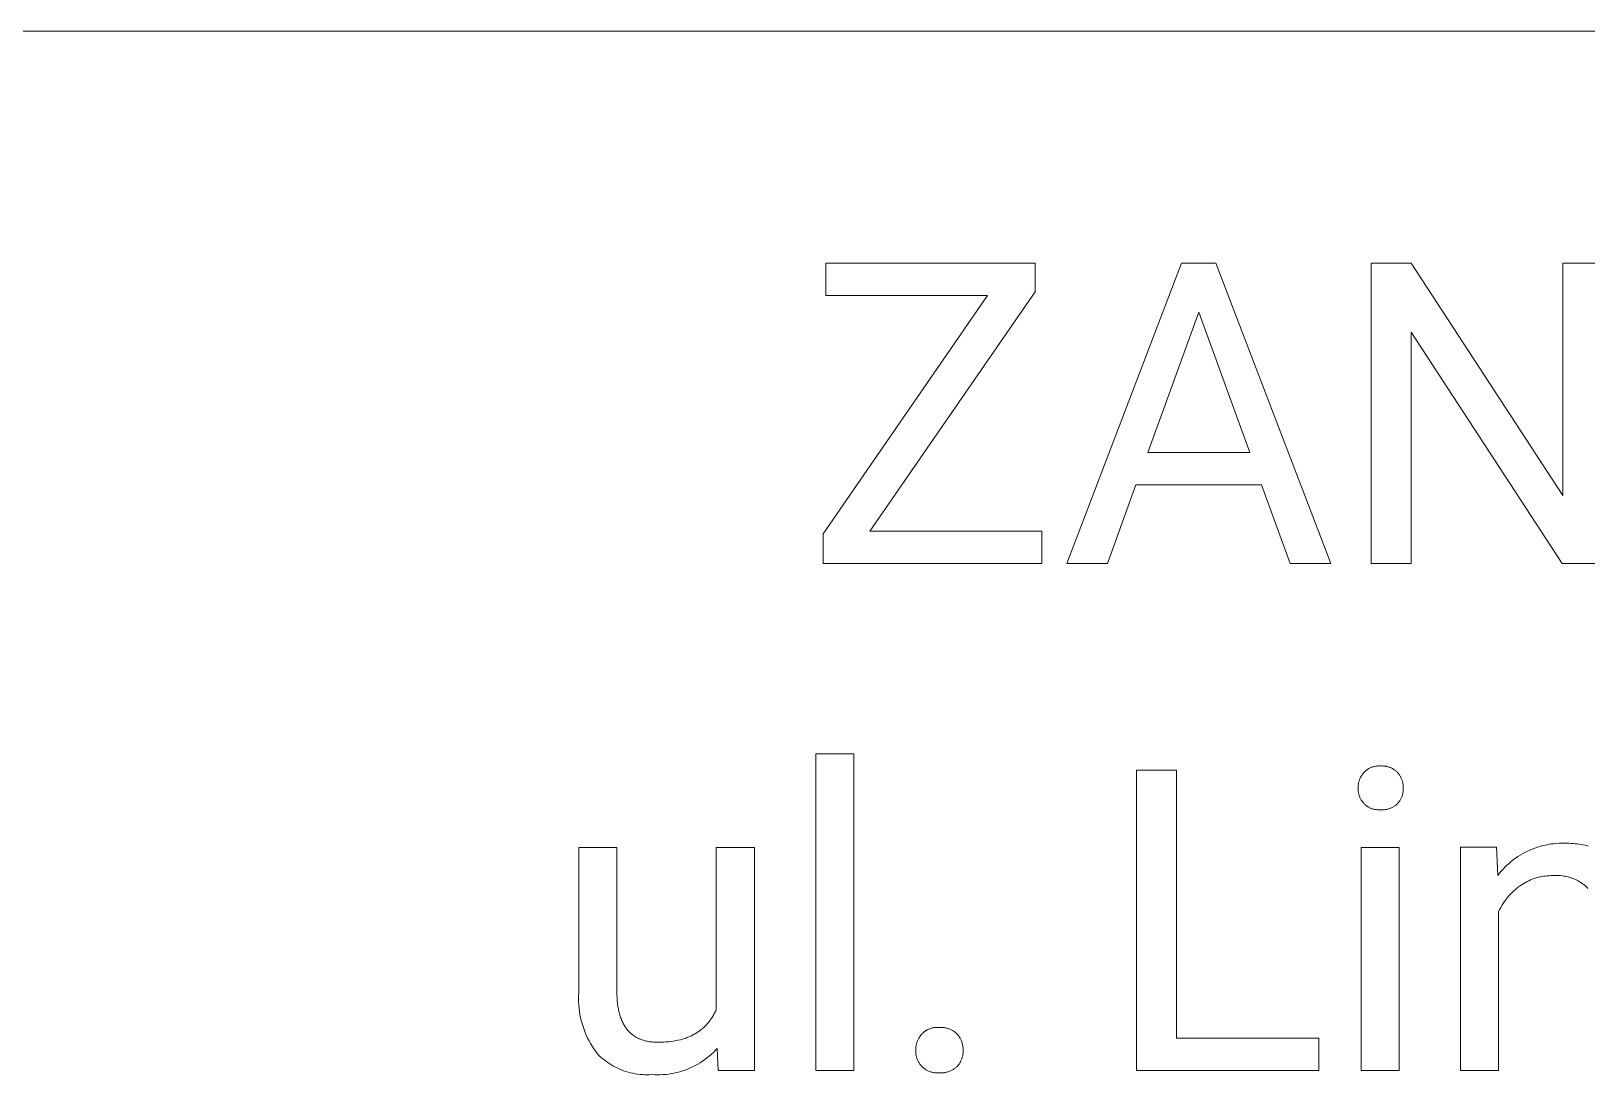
# Model space of a CAD drawing. Header units: millimetres. Extents: x 373 to 3451, y -552 to 1598.
# Drawn here: x 2426.5 to 2577.5, y -309.1 to -207.9 of the extents above; entities that cross this region are included whole.
import ezdxf

# ---------------------------------------------------------------- set-up
doc = ezdxf.new("R2010")
doc.units = ezdxf.units.MM
doc.header["$MEASUREMENT"] = 0
doc.layers.add('Domyślny', color=7, linetype='Continuous', true_color=0x000000)

msp = doc.modelspace()

# ---------------------------------------------------------------- linework, layer by layer
at = {"layer": 'Domyślny', "color": 18, "lineweight": 15, "true_color": 0x000000}
for p, q in [((3447.83, -207.87), (2287.65, -207.87)), ((2503.59, -233.52), (2503.59, -230.38)), ((2503.59, -230.38), (2523.9, -230.38)), ((2523.9, -230.38), (2523.9, -233.17)), ((2526.97, -259.52), (2538.1, -230.37)), ((2538.1, -230.37), (2541.46, -230.37)), ((2541.46, -230.37), (2552.61, -259.52)), ((2556.53, -259.52), (2556.53, -230.37)), ((2556.53, -230.37), (2560.39, -230.37)), ((2560.39, -230.37), (2575.11, -252.93)), ((2575.11, -252.93), (2575.11, -230.37)), ((2575.11, -230.37), (2578.94, -230.37)), ((2503.33, -256.63), (2519.3, -233.52)), ((2519.3, -233.52), (2503.59, -233.52)), ((2523.9, -233.17), (2507.87, -256.38)), ((2539.78, -235.12), (2534.84, -248.75)), ((2544.75, -248.75), (2539.78, -235.12)), ((2575.07, -259.52), (2560.39, -237.06)), ((2560.39, -237.06), (2560.39, -259.52)), ((2534.84, -248.75), (2544.75, -248.75)), ((2533.68, -251.9), (2530.93, -259.52)), ((2545.89, -251.9), (2533.68, -251.9)), ((2548.67, -259.52), (2545.89, -251.9)), ((2503.33, -259.52), (2503.33, -256.63)), ((2507.87, -256.38), (2524.55, -256.38)), ((2524.55, -256.38), (2524.55, -259.52)), ((2524.55, -259.52), (2503.33, -259.52)), ((2530.93, -259.52), (2526.97, -259.52)), ((2552.61, -259.52), (2548.67, -259.52)), ((2560.39, -259.52), (2556.53, -259.52)), ((2578.94, -259.52), (2575.07, -259.52)), ((2502.61, -308.71), (2502.61, -277.97)), ((2502.61, -277.97), (2506.31, -277.97)), ((2506.31, -277.97), (2506.31, -308.71)), ((2556.43, -279.35), (2556.49, -279.32)), ((2556.49, -279.32), (2556.56, -279.29)), ((2556.56, -279.29), (2556.62, -279.27)), ((2556.62, -279.27), (2556.69, -279.25)), ((2556.69, -279.25), (2556.75, -279.23)), ((2556.75, -279.23), (2556.82, -279.21)), ((2556.82, -279.21), (2556.89, -279.2)), ((2556.89, -279.2), (2556.96, -279.19)), ((2556.96, -279.19), (2557.03, -279.18)), ((2557.03, -279.18), (2557.09, -279.17)), ((2557.09, -279.17), (2557.16, -279.16)), ((2557.16, -279.16), (2557.23, -279.16)), ((2557.23, -279.16), (2557.3, -279.16)), ((2557.3, -279.16), (2557.37, -279.16)), ((2557.37, -279.16), (2557.44, -279.17)), ((2557.44, -279.17), (2557.51, -279.16)), ((2557.51, -279.16), (2557.58, -279.16)), ((2557.58, -279.16), (2557.65, -279.16)), ((2557.65, -279.16), (2557.72, -279.17)), ((2557.72, -279.17), (2557.79, -279.17)), ((2557.79, -279.17), (2557.86, -279.18)), ((2557.86, -279.18), (2557.93, -279.19)), ((2557.93, -279.19), (2557.99, -279.2)), ((2557.99, -279.2), (2558.06, -279.22)), ((2558.06, -279.22), (2558.13, -279.23)), ((2558.13, -279.23), (2558.2, -279.25)), ((2558.2, -279.25), (2558.26, -279.27)), ((2558.26, -279.27), (2558.33, -279.3)), ((2558.33, -279.3), (2558.39, -279.32)), ((2558.39, -279.32), (2558.46, -279.35)), ((2533.76, -308.72), (2533.76, -279.57)), ((2533.76, -279.57), (2537.62, -279.57)), ((2537.62, -279.57), (2537.62, -305.57)), ((2555.29, -280.88), (2555.3, -280.81)), ((2555.3, -280.81), (2555.32, -280.74)), ((2555.32, -280.74), (2555.33, -280.67)), ((2555.33, -280.67), (2555.36, -280.6)), ((2555.36, -280.6), (2555.38, -280.53)), ((2555.38, -280.53), (2555.4, -280.46)), ((2555.4, -280.46), (2555.43, -280.4)), ((2555.43, -280.4), (2555.46, -280.33)), ((2555.46, -280.33), (2555.49, -280.26)), ((2555.49, -280.26), (2555.53, -280.2)), ((2555.53, -280.2), (2555.56, -280.14)), ((2555.56, -280.14), (2555.6, -280.08)), ((2555.6, -280.08), (2555.64, -280.02)), ((2555.64, -280.02), (2555.68, -279.96)), ((2555.68, -279.96), (2555.73, -279.9)), ((2555.73, -279.9), (2555.77, -279.85)), ((2555.77, -279.85), (2555.82, -279.79)), ((2555.82, -279.79), (2555.87, -279.74)), ((2555.87, -279.74), (2555.92, -279.69)), ((2555.92, -279.69), (2555.97, -279.65)), ((2555.97, -279.65), (2556.02, -279.6)), ((2556.02, -279.6), (2556.08, -279.56)), ((2556.08, -279.56), (2556.13, -279.52)), ((2556.13, -279.52), (2556.19, -279.48)), ((2556.19, -279.48), (2556.25, -279.45)), ((2556.25, -279.45), (2556.31, -279.41)), ((2556.31, -279.41), (2556.37, -279.38)), ((2556.37, -279.38), (2556.43, -279.35)), ((2558.46, -279.35), (2558.52, -279.38)), ((2558.52, -279.38), (2558.58, -279.41)), ((2558.58, -279.41), (2558.64, -279.45)), ((2558.64, -279.45), (2558.7, -279.48)), ((2558.7, -279.48), (2558.76, -279.52)), ((2558.76, -279.52), (2558.82, -279.56)), ((2558.82, -279.56), (2558.87, -279.61)), ((2558.87, -279.61), (2558.93, -279.65)), ((2558.93, -279.65), (2558.98, -279.7)), ((2558.98, -279.7), (2559.03, -279.74)), ((2559.03, -279.74), (2559.08, -279.79)), ((2559.08, -279.79), (2559.13, -279.85)), ((2559.13, -279.85), (2559.17, -279.9)), ((2559.17, -279.9), (2559.22, -279.96)), ((2559.22, -279.96), (2559.26, -280.02)), ((2559.26, -280.02), (2559.3, -280.08)), ((2559.3, -280.08), (2559.34, -280.14)), ((2559.34, -280.14), (2559.37, -280.2)), ((2559.37, -280.2), (2559.41, -280.26)), ((2559.41, -280.26), (2559.44, -280.33)), ((2559.44, -280.33), (2559.47, -280.4)), ((2559.47, -280.4), (2559.5, -280.46)), ((2559.5, -280.46), (2559.52, -280.53)), ((2559.52, -280.53), (2559.54, -280.6)), ((2559.54, -280.6), (2559.56, -280.67)), ((2559.56, -280.67), (2559.58, -280.74)), ((2559.58, -280.74), (2559.6, -280.81)), ((2559.6, -280.81), (2559.61, -280.88)), ((2555.25, -281.38), (2555.26, -281.31)), ((2555.26, -281.45), (2555.25, -281.38)), ((2555.26, -281.09), (2555.27, -281.02)), ((2555.26, -281.16), (2555.26, -281.09)), ((2555.26, -281.24), (2555.26, -281.16)), ((2555.26, -281.31), (2555.26, -281.24)), ((2555.26, -281.52), (2555.26, -281.45)), ((2555.27, -281.59), (2555.26, -281.52)), ((2555.27, -281.02), (2555.28, -280.95)), ((2555.27, -281.66), (2555.27, -281.59)), ((2555.29, -281.74), (2555.27, -281.66)), ((2555.28, -280.95), (2555.29, -280.88)), ((2555.3, -281.81), (2555.29, -281.74)), ((2555.31, -281.88), (2555.3, -281.81)), ((2555.33, -281.94), (2555.31, -281.88)), ((2555.35, -282.01), (2555.33, -281.94)), ((2555.38, -282.08), (2555.35, -282.01)), ((2555.4, -282.15), (2555.38, -282.08)), ((2555.43, -282.21), (2555.4, -282.15)), ((2555.46, -282.28), (2555.43, -282.21)), ((2555.49, -282.34), (2555.46, -282.28)), ((2555.52, -282.4), (2555.49, -282.34)), ((2559.41, -282.34), (2559.37, -282.4)), ((2559.44, -282.28), (2559.41, -282.34)), ((2559.47, -282.21), (2559.44, -282.28)), ((2559.5, -282.15), (2559.47, -282.21)), ((2559.52, -282.08), (2559.5, -282.15)), ((2559.55, -282.01), (2559.52, -282.08)), ((2559.57, -281.94), (2559.55, -282.01)), ((2559.58, -281.88), (2559.57, -281.94)), ((2559.6, -281.81), (2559.58, -281.88)), ((2559.61, -281.74), (2559.6, -281.81)), ((2559.61, -280.88), (2559.62, -280.95)), ((2559.62, -281.66), (2559.61, -281.74)), ((2559.62, -280.95), (2559.63, -281.02)), ((2559.63, -281.59), (2559.62, -281.66)), ((2559.63, -281.02), (2559.64, -281.09)), ((2559.64, -281.52), (2559.63, -281.59)), ((2559.64, -281.09), (2559.64, -281.16)), ((2559.64, -281.16), (2559.64, -281.24)), ((2559.64, -281.24), (2559.64, -281.31)), ((2559.64, -281.31), (2559.64, -281.38)), ((2559.64, -281.38), (2559.64, -281.45)), ((2559.64, -281.45), (2559.64, -281.52)), ((2555.56, -282.47), (2555.52, -282.4)), ((2555.6, -282.53), (2555.56, -282.47)), ((2555.64, -282.58), (2555.6, -282.53)), ((2555.68, -282.64), (2555.64, -282.58)), ((2555.73, -282.7), (2555.68, -282.64)), ((2555.77, -282.75), (2555.73, -282.7)), ((2555.82, -282.81), (2555.77, -282.75)), ((2555.87, -282.85), (2555.82, -282.81)), ((2555.92, -282.9), (2555.87, -282.85)), ((2555.97, -282.95), (2555.92, -282.9)), ((2556.02, -282.99), (2555.97, -282.95)), ((2556.08, -283.03), (2556.02, -282.99)), ((2556.14, -283.07), (2556.08, -283.03)), ((2556.19, -283.11), (2556.14, -283.07)), ((2556.25, -283.14), (2556.19, -283.11)), ((2556.31, -283.18), (2556.25, -283.14)), ((2556.37, -283.21), (2556.31, -283.18)), ((2556.43, -283.24), (2556.37, -283.21)), ((2556.5, -283.26), (2556.43, -283.24)), ((2556.56, -283.29), (2556.5, -283.26)), ((2556.63, -283.31), (2556.56, -283.29)), ((2556.69, -283.33), (2556.63, -283.31)), ((2556.76, -283.35), (2556.69, -283.33)), ((2556.82, -283.37), (2556.76, -283.35)), ((2556.89, -283.38), (2556.82, -283.37)), ((2556.96, -283.39), (2556.89, -283.38)), ((2557.03, -283.4), (2556.96, -283.39)), ((2557.1, -283.41), (2557.03, -283.4)), ((2557.16, -283.41), (2557.1, -283.41)), ((2557.23, -283.42), (2557.16, -283.41)), ((2557.3, -283.42), (2557.23, -283.42)), ((2557.37, -283.41), (2557.3, -283.42)), ((2557.44, -283.41), (2557.37, -283.41)), ((2557.51, -283.41), (2557.44, -283.41)), ((2557.58, -283.42), (2557.51, -283.41)), ((2557.66, -283.42), (2557.58, -283.42)), ((2557.73, -283.41), (2557.66, -283.42)), ((2557.8, -283.41), (2557.73, -283.41)), ((2557.87, -283.4), (2557.8, -283.41)), ((2557.94, -283.39), (2557.87, -283.4)), ((2558.01, -283.37), (2557.94, -283.39)), ((2558.08, -283.36), (2558.01, -283.37)), ((2558.15, -283.34), (2558.08, -283.36)), ((2558.22, -283.32), (2558.15, -283.34)), ((2558.29, -283.3), (2558.22, -283.32)), ((2558.36, -283.27), (2558.29, -283.3)), ((2558.43, -283.25), (2558.36, -283.27)), ((2558.49, -283.22), (2558.43, -283.25)), ((2558.56, -283.19), (2558.49, -283.22)), ((2558.62, -283.15), (2558.56, -283.19)), ((2558.68, -283.12), (2558.62, -283.15)), ((2558.74, -283.08), (2558.68, -283.12)), ((2558.8, -283.04), (2558.74, -283.08)), ((2558.86, -282.99), (2558.8, -283.04)), ((2558.92, -282.95), (2558.86, -282.99)), ((2558.97, -282.9), (2558.92, -282.95)), ((2559.03, -282.86), (2558.97, -282.9)), ((2559.08, -282.81), (2559.03, -282.86)), ((2559.13, -282.75), (2559.08, -282.81)), ((2559.17, -282.7), (2559.13, -282.75)), ((2559.22, -282.64), (2559.17, -282.7)), ((2559.26, -282.58), (2559.22, -282.64)), ((2559.3, -282.53), (2559.26, -282.58)), ((2559.34, -282.47), (2559.3, -282.53)), ((2559.37, -282.4), (2559.34, -282.47)), ((2573.18, -286.89), (2573.44, -286.83)), ((2573.44, -286.83), (2573.7, -286.78)), ((2573.7, -286.78), (2573.97, -286.73)), ((2573.97, -286.73), (2574.23, -286.7)), ((2574.23, -286.7), (2574.5, -286.67)), ((2574.5, -286.67), (2574.76, -286.66)), ((2574.76, -286.66), (2575.03, -286.65)), ((2575.03, -286.65), (2575.3, -286.65)), ((2575.3, -286.65), (2575.51, -286.66)), ((2575.51, -286.66), (2575.72, -286.66)), ((2575.72, -286.66), (2575.93, -286.67)), ((2575.93, -286.67), (2576.13, -286.68)), ((2576.13, -286.68), (2576.33, -286.7)), ((2576.33, -286.7), (2576.52, -286.72)), ((2576.52, -286.72), (2576.72, -286.75)), ((2576.72, -286.75), (2576.91, -286.77)), ((2576.91, -286.77), (2577.09, -286.81)), ((2577.09, -286.81), (2577.28, -286.84)), ((2577.28, -286.84), (2577.46, -286.88)), ((2577.46, -286.88), (2577.63, -286.93)), ((2479.61, -301.15), (2479.61, -287.06)), ((2479.61, -287.06), (2483.31, -287.06)), ((2483.31, -287.06), (2483.31, -301.05)), ((2492.96, -302.81), (2492.96, -287.06)), ((2492.96, -287.06), (2496.67, -287.06)), ((2496.67, -287.06), (2496.67, -308.71)), ((2555.55, -308.71), (2555.55, -287.06)), ((2555.55, -287.06), (2559.25, -287.06)), ((2559.25, -287.06), (2559.25, -308.71)), ((2565.18, -308.71), (2565.18, -287.05)), ((2565.18, -287.05), (2568.69, -287.05)), ((2568.69, -287.05), (2568.81, -289.78)), ((2570.1, -288.44), (2570.31, -288.27)), ((2570.31, -288.27), (2570.53, -288.11)), ((2570.53, -288.11), (2570.75, -287.96)), ((2570.75, -287.96), (2570.97, -287.82)), ((2570.97, -287.82), (2571.2, -287.68)), ((2571.2, -287.68), (2571.44, -287.55)), ((2571.44, -287.55), (2571.68, -287.43)), ((2571.68, -287.43), (2571.92, -287.32)), ((2571.92, -287.32), (2572.16, -287.22)), ((2572.16, -287.22), (2572.41, -287.12)), ((2572.41, -287.12), (2572.67, -287.04)), ((2572.67, -287.04), (2572.92, -286.96)), ((2572.92, -286.96), (2573.18, -286.89)), ((2568.81, -289.78), (2568.97, -289.57)), ((2568.97, -289.57), (2569.15, -289.36)), ((2569.15, -289.36), (2569.32, -289.17)), ((2569.32, -289.17), (2569.51, -288.97)), ((2569.51, -288.97), (2569.7, -288.79)), ((2569.7, -288.79), (2569.9, -288.61)), ((2569.9, -288.61), (2570.1, -288.44)), ((2573.06, -289.89), (2572.88, -289.93)), ((2573.24, -289.86), (2573.06, -289.89)), ((2573.43, -289.84), (2573.24, -289.86)), ((2573.61, -289.82), (2573.43, -289.84)), ((2573.8, -289.81), (2573.61, -289.82)), ((2573.98, -289.8), (2573.8, -289.81)), ((2574.17, -289.8), (2573.98, -289.8)), ((2574.32, -289.79), (2574.17, -289.8)), ((2574.47, -289.79), (2574.32, -289.79)), ((2574.61, -289.79), (2574.47, -289.79)), ((2574.76, -289.79), (2574.61, -289.79)), ((2574.91, -289.8), (2574.76, -289.79)), ((2575.06, -289.82), (2574.91, -289.8)), ((2575.21, -289.84), (2575.06, -289.82)), ((2575.35, -289.86), (2575.21, -289.84)), ((2575.5, -289.89), (2575.35, -289.86)), ((2575.64, -289.93), (2575.5, -289.89)), ((2570.33, -291.32), (2570.17, -291.47)), ((2570.49, -291.17), (2570.33, -291.32)), ((2570.66, -291.02), (2570.49, -291.17)), ((2570.83, -290.89), (2570.66, -291.02)), ((2571.01, -290.75), (2570.83, -290.89)), ((2571.17, -290.65), (2571.01, -290.75)), ((2571.33, -290.55), (2571.17, -290.65)), ((2571.49, -290.46), (2571.33, -290.55)), ((2571.65, -290.37), (2571.49, -290.46)), ((2571.82, -290.29), (2571.65, -290.37)), ((2571.99, -290.22), (2571.82, -290.29)), ((2572.16, -290.15), (2571.99, -290.22)), ((2572.34, -290.08), (2572.16, -290.15)), ((2572.52, -290.03), (2572.34, -290.08)), ((2572.69, -289.98), (2572.52, -290.03)), ((2572.88, -289.93), (2572.69, -289.98)), ((2575.78, -289.97), (2575.64, -289.93)), ((2575.93, -290.02), (2575.78, -289.97)), ((2576.07, -290.07), (2575.93, -290.02)), ((2576.2, -290.12), (2576.07, -290.07)), ((2576.34, -290.18), (2576.2, -290.12)), ((2576.47, -290.25), (2576.34, -290.18)), ((2576.6, -290.31), (2576.47, -290.25)), ((2576.73, -290.39), (2576.6, -290.31)), ((2576.86, -290.47), (2576.73, -290.39)), ((2576.98, -290.55), (2576.86, -290.47)), ((2577.11, -290.63), (2576.98, -290.55)), ((2577.22, -290.72), (2577.11, -290.63)), ((2577.34, -290.82), (2577.22, -290.72)), ((2577.45, -290.92), (2577.34, -290.82)), ((2577.55, -291.05), (2577.45, -290.92)), ((2569.1, -292.88), (2568.99, -293.08)), ((2569.21, -292.69), (2569.1, -292.88)), ((2569.33, -292.5), (2569.21, -292.69)), ((2569.45, -292.32), (2569.33, -292.5)), ((2569.58, -292.14), (2569.45, -292.32)), ((2569.72, -291.97), (2569.58, -292.14)), ((2569.86, -291.8), (2569.72, -291.97)), ((2570.01, -291.63), (2569.86, -291.8)), ((2570.17, -291.47), (2570.01, -291.63)), ((2568.99, -293.08), (2568.89, -293.27)), ((2568.89, -293.27), (2568.89, -308.71)), ((2479.59, -301.76), (2479.6, -301.45)), ((2479.6, -302.06), (2479.59, -301.76)), ((2479.6, -301.45), (2479.61, -301.15)), ((2483.31, -301.05), (2483.32, -301.35)), ((2483.32, -301.35), (2483.33, -301.64)), ((2483.33, -301.64), (2483.35, -301.93)), ((2483.35, -301.93), (2483.38, -302.2)), ((2479.62, -302.36), (2479.6, -302.06)), ((2479.64, -302.66), (2479.62, -302.36)), ((2479.68, -302.96), (2479.64, -302.66)), ((2479.73, -303.26), (2479.68, -302.96)), ((2479.79, -303.56), (2479.73, -303.26)), ((2483.38, -302.2), (2483.41, -302.46)), ((2483.41, -302.46), (2483.43, -302.59)), ((2483.43, -302.59), (2483.46, -302.72)), ((2483.46, -302.72), (2483.48, -302.84)), ((2483.48, -302.84), (2483.51, -302.96)), ((2483.51, -302.96), (2483.54, -303.08)), ((2483.54, -303.08), (2483.57, -303.2)), ((2483.57, -303.2), (2483.6, -303.31)), ((2483.6, -303.31), (2483.63, -303.42)), ((2483.63, -303.42), (2483.67, -303.53)), ((2492.56, -303.55), (2492.62, -303.46)), ((2492.62, -303.46), (2492.67, -303.37)), ((2492.67, -303.37), (2492.72, -303.28)), ((2492.72, -303.28), (2492.77, -303.19)), ((2492.77, -303.19), (2492.82, -303.1)), ((2492.82, -303.1), (2492.87, -303)), ((2492.87, -303), (2492.91, -302.91)), ((2492.91, -302.91), (2492.96, -302.81)), ((2479.86, -303.86), (2479.79, -303.56)), ((2479.94, -304.15), (2479.86, -303.86)), ((2480.03, -304.44), (2479.94, -304.15)), ((2480.13, -304.73), (2480.03, -304.44)), ((2480.23, -305.01), (2480.13, -304.73)), ((2483.67, -303.53), (2483.71, -303.64)), ((2483.71, -303.64), (2483.75, -303.74)), ((2483.75, -303.74), (2483.79, -303.85)), ((2483.79, -303.85), (2483.83, -303.95)), ((2483.83, -303.95), (2483.88, -304.04)), ((2483.88, -304.04), (2483.93, -304.14)), ((2483.93, -304.14), (2483.98, -304.23)), ((2483.98, -304.23), (2484.03, -304.32)), ((2484.03, -304.32), (2484.08, -304.41)), ((2484.08, -304.41), (2484.14, -304.49)), ((2484.14, -304.49), (2484.2, -304.58)), ((2484.2, -304.58), (2484.26, -304.66)), ((2484.26, -304.66), (2484.32, -304.74)), ((2484.32, -304.74), (2484.38, -304.81)), ((2484.38, -304.81), (2484.45, -304.88)), ((2484.45, -304.88), (2484.51, -304.96)), ((2484.51, -304.96), (2484.58, -305.02)), ((2491.11, -305.02), (2491.19, -304.97)), ((2491.19, -304.97), (2491.27, -304.91)), ((2491.27, -304.91), (2491.35, -304.85)), ((2491.35, -304.85), (2491.43, -304.79)), ((2491.43, -304.79), (2491.51, -304.73)), ((2491.51, -304.73), (2491.59, -304.67)), ((2491.59, -304.67), (2491.66, -304.6)), ((2491.66, -304.6), (2491.74, -304.54)), ((2491.74, -304.54), (2491.81, -304.47)), ((2491.81, -304.47), (2491.88, -304.4)), ((2491.88, -304.4), (2491.95, -304.33)), ((2491.95, -304.33), (2492.02, -304.26)), ((2492.02, -304.26), (2492.08, -304.19)), ((2492.08, -304.19), (2492.15, -304.11)), ((2492.15, -304.11), (2492.21, -304.04)), ((2492.21, -304.04), (2492.27, -303.96)), ((2492.27, -303.96), (2492.33, -303.88)), ((2492.33, -303.88), (2492.39, -303.8)), ((2492.39, -303.8), (2492.45, -303.72)), ((2492.45, -303.72), (2492.51, -303.63)), ((2492.51, -303.63), (2492.56, -303.55)), ((2513.07, -305.02), (2513.13, -304.97)), ((2513.13, -304.97), (2513.19, -304.93)), ((2513.19, -304.93), (2513.25, -304.89)), ((2513.25, -304.89), (2513.31, -304.84)), ((2513.31, -304.84), (2513.38, -304.81)), ((2513.38, -304.81), (2513.44, -304.77)), ((2513.44, -304.77), (2513.51, -304.74)), ((2513.51, -304.74), (2513.58, -304.7)), ((2513.58, -304.7), (2513.65, -304.68)), ((2513.65, -304.68), (2513.72, -304.65)), ((2513.72, -304.65), (2513.79, -304.62)), ((2513.79, -304.62), (2513.86, -304.6)), ((2513.86, -304.6), (2513.93, -304.58)), ((2513.93, -304.58), (2514.01, -304.57)), ((2514.01, -304.57), (2514.08, -304.55)), ((2514.08, -304.55), (2514.15, -304.54)), ((2514.15, -304.54), (2514.23, -304.53)), ((2514.23, -304.53), (2514.3, -304.53)), ((2514.3, -304.53), (2514.38, -304.52)), ((2514.38, -304.52), (2514.45, -304.52)), ((2514.45, -304.52), (2514.53, -304.52)), ((2514.53, -304.52), (2514.6, -304.53)), ((2514.6, -304.53), (2514.68, -304.52)), ((2514.68, -304.52), (2514.76, -304.52)), ((2514.76, -304.52), (2514.84, -304.52)), ((2514.84, -304.52), (2514.92, -304.53)), ((2514.92, -304.53), (2515, -304.54)), ((2515, -304.54), (2515.08, -304.55)), ((2515.08, -304.55), (2515.16, -304.56)), ((2515.16, -304.56), (2515.24, -304.58)), ((2515.24, -304.58), (2515.31, -304.59)), ((2515.31, -304.59), (2515.39, -304.62)), ((2515.39, -304.62), (2515.47, -304.64)), ((2515.47, -304.64), (2515.54, -304.67)), ((2515.54, -304.67), (2515.62, -304.7)), ((2515.62, -304.7), (2515.69, -304.73)), ((2515.69, -304.73), (2515.76, -304.76)), ((2515.76, -304.76), (2515.83, -304.8)), ((2515.83, -304.8), (2515.9, -304.84)), ((2515.9, -304.84), (2515.97, -304.88)), ((2515.97, -304.88), (2516.04, -304.92)), ((2516.04, -304.92), (2516.1, -304.97)), ((2516.1, -304.97), (2516.17, -305.02)), ((2480.35, -305.29), (2480.23, -305.01)), ((2480.48, -305.56), (2480.35, -305.29)), ((2480.62, -305.83), (2480.48, -305.56)), ((2480.77, -306.1), (2480.62, -305.83)), ((2480.93, -306.36), (2480.77, -306.1)), ((2481.09, -306.61), (2480.93, -306.36)), ((2484.58, -305.02), (2484.65, -305.09)), ((2484.65, -305.09), (2484.73, -305.15)), ((2484.73, -305.15), (2484.8, -305.21)), ((2484.8, -305.21), (2484.88, -305.27)), ((2484.88, -305.27), (2484.96, -305.33)), ((2484.96, -305.33), (2485.04, -305.38)), ((2485.04, -305.38), (2485.12, -305.44)), ((2485.12, -305.44), (2485.21, -305.49)), ((2485.21, -305.49), (2485.3, -305.53)), ((2485.3, -305.53), (2485.38, -305.58)), ((2485.38, -305.58), (2485.47, -305.62)), ((2485.47, -305.62), (2485.57, -305.66)), ((2485.57, -305.66), (2485.66, -305.7)), ((2485.66, -305.7), (2485.76, -305.73)), ((2485.76, -305.73), (2485.86, -305.76)), ((2485.86, -305.76), (2485.96, -305.79)), ((2485.96, -305.79), (2486.06, -305.82)), ((2486.06, -305.82), (2486.16, -305.85)), ((2486.16, -305.85), (2486.27, -305.87)), ((2486.27, -305.87), (2486.38, -305.89)), ((2486.38, -305.89), (2486.49, -305.91)), ((2486.49, -305.91), (2486.6, -305.92)), ((2486.6, -305.92), (2486.71, -305.94)), ((2486.71, -305.94), (2486.83, -305.95)), ((2486.83, -305.95), (2486.95, -305.95)), ((2486.95, -305.95), (2487.07, -305.96)), ((2487.07, -305.96), (2487.19, -305.96)), ((2487.19, -305.96), (2487.31, -305.97)), ((2487.31, -305.97), (2487.57, -305.96)), ((2487.57, -305.96), (2487.83, -305.95)), ((2487.83, -305.95), (2488.08, -305.94)), ((2488.08, -305.94), (2488.33, -305.92)), ((2488.33, -305.92), (2488.57, -305.89)), ((2488.57, -305.89), (2488.81, -305.85)), ((2488.81, -305.85), (2489.04, -305.81)), ((2489.04, -305.81), (2489.26, -305.77)), ((2489.26, -305.77), (2489.48, -305.72)), ((2489.48, -305.72), (2489.69, -305.66)), ((2489.69, -305.66), (2489.9, -305.59)), ((2489.9, -305.59), (2490, -305.56)), ((2490, -305.56), (2490.1, -305.52)), ((2490.1, -305.52), (2490.2, -305.48)), ((2490.2, -305.48), (2490.3, -305.44)), ((2490.3, -305.44), (2490.39, -305.4)), ((2490.39, -305.4), (2490.49, -305.36)), ((2490.49, -305.36), (2490.58, -305.32)), ((2490.58, -305.32), (2490.67, -305.27)), ((2490.67, -305.27), (2490.76, -305.22)), ((2490.76, -305.22), (2490.85, -305.18)), ((2490.85, -305.18), (2490.94, -305.13)), ((2490.94, -305.13), (2491.02, -305.07)), ((2491.02, -305.07), (2491.11, -305.02)), ((2512.32, -306.53), (2512.33, -306.45)), ((2512.33, -306.45), (2512.34, -306.38)), ((2512.34, -306.38), (2512.35, -306.3)), ((2512.35, -306.3), (2512.37, -306.22)), ((2512.37, -306.22), (2512.39, -306.14)), ((2512.39, -306.14), (2512.41, -306.07)), ((2512.41, -306.07), (2512.43, -305.99)), ((2512.43, -305.99), (2512.46, -305.92)), ((2512.46, -305.92), (2512.49, -305.84)), ((2512.49, -305.84), (2512.52, -305.77)), ((2512.52, -305.77), (2512.55, -305.7)), ((2512.55, -305.7), (2512.59, -305.63)), ((2512.59, -305.63), (2512.63, -305.56)), ((2512.63, -305.56), (2512.67, -305.49)), ((2512.67, -305.49), (2512.71, -305.42)), ((2512.71, -305.42), (2512.75, -305.36)), ((2512.75, -305.36), (2512.8, -305.29)), ((2512.8, -305.29), (2512.85, -305.23)), ((2512.85, -305.23), (2512.9, -305.17)), ((2512.9, -305.17), (2512.96, -305.12)), ((2512.96, -305.12), (2513.01, -305.07)), ((2513.01, -305.07), (2513.07, -305.02)), ((2516.17, -305.02), (2516.23, -305.07)), ((2516.23, -305.07), (2516.29, -305.12)), ((2516.29, -305.12), (2516.35, -305.17)), ((2516.35, -305.17), (2516.4, -305.23)), ((2516.4, -305.23), (2516.45, -305.29)), ((2516.45, -305.29), (2516.49, -305.36)), ((2516.49, -305.36), (2516.54, -305.42)), ((2516.54, -305.42), (2516.58, -305.49)), ((2516.58, -305.49), (2516.62, -305.56)), ((2516.62, -305.56), (2516.66, -305.63)), ((2516.66, -305.63), (2516.7, -305.7)), ((2516.7, -305.7), (2516.73, -305.77)), ((2516.73, -305.77), (2516.76, -305.84)), ((2516.76, -305.84), (2516.79, -305.92)), ((2516.79, -305.92), (2516.81, -305.99)), ((2516.81, -305.99), (2516.84, -306.07)), ((2516.84, -306.07), (2516.86, -306.14)), ((2516.86, -306.14), (2516.87, -306.22)), ((2516.87, -306.22), (2516.89, -306.3)), ((2516.89, -306.3), (2516.9, -306.38)), ((2516.9, -306.38), (2516.91, -306.46)), ((2516.91, -306.46), (2516.92, -306.53)), ((2537.62, -305.57), (2551.44, -305.57)), ((2551.44, -305.57), (2551.44, -308.72)), ((2481.27, -306.86), (2481.09, -306.61)), ((2481.45, -307.1), (2481.27, -306.86)), ((2481.61, -307.27), (2481.45, -307.1)), ((2481.79, -307.43), (2481.61, -307.27)), ((2481.96, -307.58), (2481.79, -307.43)), ((2482.14, -307.72), (2481.96, -307.58)), ((2482.33, -307.86), (2482.14, -307.72)), ((2482.52, -308), (2482.33, -307.86)), ((2482.72, -308.12), (2482.52, -308)), ((2491.39, -307.96), (2491.16, -308.09)), ((2491.62, -307.81), (2491.39, -307.96)), ((2491.84, -307.65), (2491.62, -307.81)), ((2492.06, -307.49), (2491.84, -307.65)), ((2492.27, -307.32), (2492.06, -307.49)), ((2492.48, -307.14), (2492.27, -307.32)), ((2492.68, -306.96), (2492.48, -307.14)), ((2492.87, -306.77), (2492.68, -306.96)), ((2493.06, -306.57), (2492.87, -306.77)), ((2493.14, -308.71), (2493.06, -306.57)), ((2512.32, -306.61), (2512.32, -306.53)), ((2512.32, -306.69), (2512.32, -306.61)), ((2512.32, -306.77), (2512.32, -306.69)), ((2512.32, -306.84), (2512.32, -306.77)), ((2512.32, -306.92), (2512.32, -306.84)), ((2512.32, -306.99), (2512.32, -306.92)), ((2512.33, -307.06), (2512.32, -306.99)), ((2512.34, -307.14), (2512.33, -307.06)), ((2512.35, -307.21), (2512.34, -307.14)), ((2512.37, -307.28), (2512.35, -307.21)), ((2512.38, -307.35), (2512.37, -307.28)), ((2512.4, -307.42), (2512.38, -307.35)), ((2512.42, -307.49), (2512.4, -307.42)), ((2512.45, -307.56), (2512.42, -307.49)), ((2512.47, -307.63), (2512.45, -307.56)), ((2512.5, -307.7), (2512.47, -307.63)), ((2512.53, -307.77), (2512.5, -307.7)), ((2512.56, -307.83), (2512.53, -307.77)), ((2512.6, -307.9), (2512.56, -307.83)), ((2512.64, -307.96), (2512.6, -307.9)), ((2512.68, -308.02), (2512.64, -307.96)), ((2512.72, -308.08), (2512.68, -308.02)), ((2516.57, -308.02), (2516.53, -308.08)), ((2516.61, -307.96), (2516.57, -308.02)), ((2516.65, -307.9), (2516.61, -307.96)), ((2516.68, -307.83), (2516.65, -307.9)), ((2516.71, -307.77), (2516.68, -307.83)), ((2516.74, -307.7), (2516.71, -307.77)), ((2516.77, -307.63), (2516.74, -307.7)), ((2516.8, -307.56), (2516.77, -307.63)), ((2516.82, -307.49), (2516.8, -307.56)), ((2516.84, -307.42), (2516.82, -307.49)), ((2516.86, -307.35), (2516.84, -307.42)), ((2516.88, -307.28), (2516.86, -307.35)), ((2516.89, -307.21), (2516.88, -307.28)), ((2516.9, -307.14), (2516.89, -307.21)), ((2516.91, -307.06), (2516.9, -307.14)), ((2516.92, -306.99), (2516.91, -307.06)), ((2516.92, -306.53), (2516.92, -306.61)), ((2516.92, -306.61), (2516.92, -306.69)), ((2516.92, -306.69), (2516.92, -306.77)), ((2516.92, -306.77), (2516.92, -306.84)), ((2516.92, -306.84), (2516.92, -306.92)), ((2516.92, -306.92), (2516.92, -306.99)), ((2482.92, -308.24), (2482.72, -308.12)), ((2483.12, -308.35), (2482.92, -308.24)), ((2483.33, -308.46), (2483.12, -308.35)), ((2483.54, -308.56), (2483.33, -308.46)), ((2483.75, -308.65), (2483.54, -308.56)), ((2483.97, -308.73), (2483.75, -308.65)), ((2484.19, -308.8), (2483.97, -308.73)), ((2484.41, -308.87), (2484.19, -308.8)), ((2484.64, -308.93), (2484.41, -308.87)), ((2484.87, -308.98), (2484.64, -308.93)), ((2485.09, -309.03), (2484.87, -308.98)), ((2485.32, -309.06), (2485.09, -309.03)), ((2485.56, -309.09), (2485.32, -309.06)), ((2485.79, -309.11), (2485.56, -309.09)), ((2486.02, -309.12), (2485.79, -309.11)), ((2486.25, -309.13), (2486.02, -309.12)), ((2486.48, -309.12), (2486.25, -309.13)), ((2486.72, -309.11), (2486.48, -309.12)), ((2486.99, -309.13), (2486.72, -309.11)), ((2487.26, -309.13), (2486.99, -309.13)), ((2487.53, -309.13), (2487.26, -309.13)), ((2487.8, -309.11), (2487.53, -309.13)), ((2488.08, -309.09), (2487.8, -309.11)), ((2488.35, -309.06), (2488.08, -309.09)), ((2488.61, -309.01), (2488.35, -309.06)), ((2488.88, -308.96), (2488.61, -309.01)), ((2489.15, -308.9), (2488.88, -308.96)), ((2489.41, -308.83), (2489.15, -308.9)), ((2489.67, -308.75), (2489.41, -308.83)), ((2489.93, -308.66), (2489.67, -308.75)), ((2490.18, -308.57), (2489.93, -308.66)), ((2490.43, -308.46), (2490.18, -308.57)), ((2490.68, -308.35), (2490.43, -308.46)), ((2490.92, -308.23), (2490.68, -308.35)), ((2491.16, -308.09), (2490.92, -308.23)), ((2496.67, -308.71), (2493.14, -308.71)), ((2506.31, -308.71), (2502.61, -308.71)), ((2512.76, -308.14), (2512.72, -308.08)), ((2512.81, -308.2), (2512.76, -308.14)), ((2512.85, -308.25), (2512.81, -308.2)), ((2512.9, -308.31), (2512.85, -308.25)), ((2512.96, -308.36), (2512.9, -308.31)), ((2513.01, -308.41), (2512.96, -308.36)), ((2513.07, -308.46), (2513.01, -308.41)), ((2513.13, -308.5), (2513.07, -308.46)), ((2513.19, -308.55), (2513.13, -308.5)), ((2513.25, -308.59), (2513.19, -308.55)), ((2513.31, -308.63), (2513.25, -308.59)), ((2513.38, -308.67), (2513.31, -308.63)), ((2513.44, -308.7), (2513.38, -308.67)), ((2513.51, -308.74), (2513.44, -308.7)), ((2513.58, -308.77), (2513.51, -308.74)), ((2513.65, -308.8), (2513.58, -308.77)), ((2513.72, -308.82), (2513.65, -308.8)), ((2513.79, -308.84), (2513.72, -308.82)), ((2513.86, -308.87), (2513.79, -308.84)), ((2513.93, -308.88), (2513.86, -308.87)), ((2514.01, -308.9), (2513.93, -308.88)), ((2514.08, -308.91), (2514.01, -308.9)), ((2514.16, -308.92), (2514.08, -308.91)), ((2514.23, -308.93), (2514.16, -308.92)), ((2514.3, -308.94), (2514.23, -308.93)), ((2514.38, -308.94), (2514.3, -308.94)), ((2514.45, -308.94), (2514.38, -308.94)), ((2514.53, -308.94), (2514.45, -308.94)), ((2514.6, -308.93), (2514.53, -308.94)), ((2514.68, -308.94), (2514.6, -308.93)), ((2514.76, -308.94), (2514.68, -308.94)), ((2514.84, -308.94), (2514.76, -308.94)), ((2514.92, -308.93), (2514.84, -308.94)), ((2515, -308.93), (2514.92, -308.93)), ((2515.08, -308.92), (2515, -308.93)), ((2515.16, -308.91), (2515.08, -308.92)), ((2515.23, -308.89), (2515.16, -308.91)), ((2515.31, -308.87), (2515.23, -308.89)), ((2515.39, -308.85), (2515.31, -308.87)), ((2515.47, -308.83), (2515.39, -308.85)), ((2515.54, -308.8), (2515.47, -308.83)), ((2515.61, -308.78), (2515.54, -308.8)), ((2515.69, -308.75), (2515.61, -308.78)), ((2515.76, -308.71), (2515.69, -308.75)), ((2515.83, -308.68), (2515.76, -308.71)), ((2515.9, -308.64), (2515.83, -308.68)), ((2515.97, -308.6), (2515.9, -308.64)), ((2516.04, -308.56), (2515.97, -308.6)), ((2516.1, -308.51), (2516.04, -308.56)), ((2516.16, -308.46), (2516.1, -308.51)), ((2516.23, -308.41), (2516.16, -308.46)), ((2516.29, -308.36), (2516.23, -308.41)), ((2516.35, -308.31), (2516.29, -308.36)), ((2516.39, -308.25), (2516.35, -308.31)), ((2516.44, -308.2), (2516.39, -308.25)), ((2516.49, -308.14), (2516.44, -308.2)), ((2516.53, -308.08), (2516.49, -308.14)), ((2551.44, -308.72), (2533.76, -308.72)), ((2559.25, -308.71), (2555.55, -308.71)), ((2568.89, -308.71), (2565.18, -308.71))]:
    msp.add_line(p, q, dxfattribs=at)

doc.saveas('drawing.dxf')
